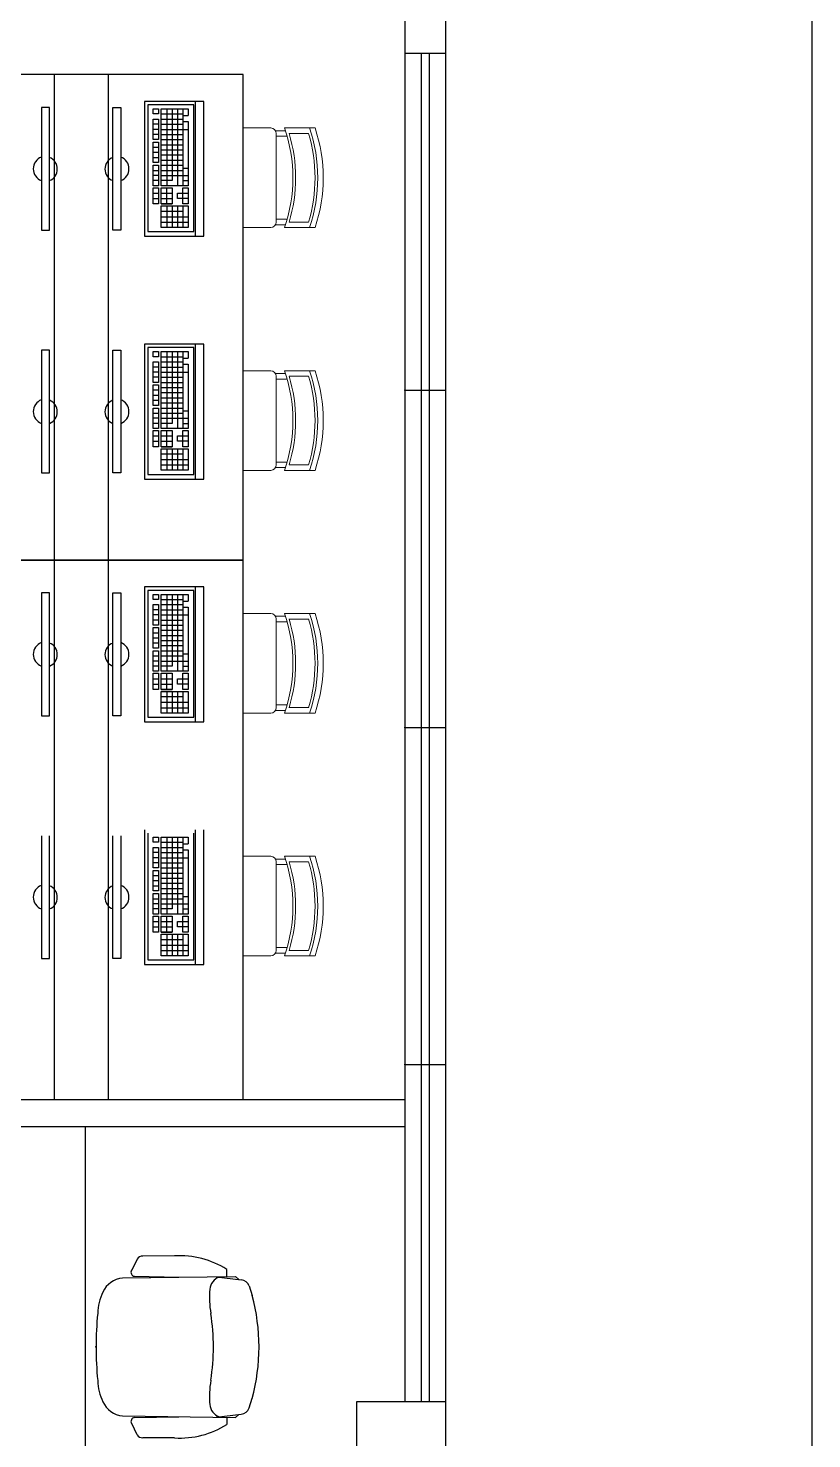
# Model space of a CAD drawing. Header units: millimetres. Extents: x 7034 to 7235, y -465 to -380.
# Drawn here: x 7186.97 to 7189.88, y -430.36 to -425.13 of the extents above; entities that cross this region are included whole.
import ezdxf

# ---------------------------------------------------------------- set-up
doc = ezdxf.new("R2010")
doc.units = ezdxf.units.MM
doc.header["$LTSCALE"] = 0.005
doc.linetypes.add('CONTINUO', pattern=[0])
doc.layers.get('0').update_dxf_attribs({"linetype": 'CONTINUO'})
for name, color, linetype in [('- COTAS', 12, 'Continuous'), ('ARQ-PEITORIAL', 4, 'Continuous'), ('ARQ_ALVENARIA', 6, 'Continuous'), ('ARQ_ESQUADRIA', 5, 'Continuous'), ('NN_PISO', 8, 'Continuous')]:
    doc.layers.add(name, color=color, linetype=linetype)
doc.layers.add('0-LAYOUT', color=250, linetype='Continuous', lineweight=25)

# ---------------------------------------------------------------- blocks, each defined once
blk = doc.blocks.new('A$C1D1E4AAD')
at = {"layer": '0-LAYOUT', "linetype": 'ByBlock'}
for p, q in [((-2.0148, 0), (-2.0148, -1.6)), ((-1.2148, 0), (-1.2148, -1.6)), ((-2.519, -0.1026), (-2.5509, -0.1221)), ((-2.4046, -0.1576), (-2.4818, -0.1047)), ((-2.4578, -0.1099), (-2.4741, -0.1104)), ((-2.1472, -0.3901), (-2.4578, -0.1099)), ((-2.4339, -0.1309), (-2.4167, -0.1112)), ((-2.2381, -0.2014), (-2.1504, -0.2795)), ((-2.1764, -0.356), (-2.3019, -0.25)), ((-2.1416, -0.302), (-2.154, -0.3461)), ((-2.8176, -0.4426), (-2.8024, -0.4084)), ((-2.7483, -0.5489), (-2.8107, -0.4792)), ((-2.8025, -0.5023), (-2.8041, -0.4861)), ((-2.4845, -0.7742), (-2.8025, -0.5023)), ((-1.0225, -0.4914), (-1.0423, -0.5327)), ((-0.8836, -0.4795), (-1.001, -0.4803)), ((-2.7786, -0.5233), (-2.7959, -0.5429)), ((-1.0764, -0.5613), (-0.6581, -0.5557)), ((-1.032, -0.5549), (-0.8677, -0.5581)), ((-0.7296, -0.5565), (-0.6367, -0.5676)), ((-0.6899, -0.5557), (-0.6899, -0.5295)), ((-0.6581, -0.5557), (-0.6462, -0.5668)), ((-0.6073, -0.5906), (-0.5962, -0.6264)), ((-2.5221, -0.7496), (-2.6434, -0.6388)), ((-2.6834, -0.7083), (-2.5946, -0.7853)), ((-2.5711, -0.7911), (-2.529, -0.7731)), ((-0.6073, -1.0431), (-0.5962, -1.0074)), ((-2.4845, -1.0777), (-2.8025, -1.3496)), ((-2.6834, -1.1435), (-2.5946, -1.0666)), ((-2.5711, -1.0608), (-2.529, -1.0787)), ((-1.0764, -1.0724), (-0.6581, -1.078)), ((-1.032, -1.0788), (-0.8677, -1.0756)), ((-0.7296, -1.0772), (-0.6367, -1.0661)), ((-0.6899, -1.078), (-0.6899, -1.1042)), ((-0.6581, -1.078), (-0.6462, -1.0669)), ((-2.5221, -1.1022), (-2.6434, -1.2131)), ((-1.0225, -1.1423), (-1.0423, -1.101)), ((-0.8836, -1.1542), (-1.001, -1.1534)), ((-2.7483, -1.303), (-2.8107, -1.3726)), ((-2.8025, -1.3496), (-2.8041, -1.3658)), ((-2.7786, -1.3286), (-2.7959, -1.3089)), ((-2.8176, -1.4093), (-2.8024, -1.4435)), ((-2.1472, -1.4617), (-2.4578, -1.742)), ((-2.1764, -1.4959), (-2.3019, -1.6019)), ((-2.1416, -1.5498), (-2.154, -1.5057)), ((-2.2381, -1.6505), (-2.1504, -1.5723)), ((-2.0148, -1.6), (-1.2148, -1.6)), ((-2.4046, -1.6942), (-2.4818, -1.7472)), ((-2.4339, -1.721), (-2.4167, -1.7407)), ((-2.519, -1.7493), (-2.5509, -1.7298)), ((-2.4578, -1.742), (-2.4741, -1.7415))]:
    blk.add_line(p, q, dxfattribs=at)
for centre, radius, start, end in [((-2.5026, -0.1308), 0.0328, 51.4098, 120.5547), ((-2.1494, -0.7283), 0.7271, 123.5174, 153.896), ((-2.4596, -0.177), 0.0523, 323.2944, 29.1682), ((-2.4596, -0.177), 0.0523, 323.2944, 29.1682), ((-2.4707, -0.4398), 0.3333, 45.7372, 80.6494), ((-2.712, 0.012), 0.3678, 309.1313, 323.2958), ((-2.0117, -0.8493), 0.7418, 129.1314, 148.282), ((-2.1616, -0.2971), 0.0207, 345.8779, 57.0329), ((-2.1675, -0.3448), 0.0141, 232.5784, 352.1311), ((-2.2085, -0.4503), 0.0857, 341.4955, 44.5153), ((-2.7875, -0.4552), 0.0328, 156.8587, 226.0036), ((-2.9561, -0.2659), 0.3678, 314.1176, 328.2821), ((-2.3206, -0.4216), 0.2017, 320.8696, 343.9764), ((-1.0042, -0.5009), 0.0207, 81.6738, 152.8287), ((-0.8661, -0.8121), 0.3333, 58.0573, 92.9695), ((-2.477, -0.4469), 0.3333, 196.764, 231.6762), ((-2.7362, -0.4918), 0.0523, 248.2452, 314.1189), ((-3.1806, 0.1774), 1.2492, 312.9781, 324.4353), ((-1.0701, -0.647), 0.0857, 94.1914, 157.2111), ((-1.0312, -0.5406), 0.0141, 146.5756, 266.1283), ((-0.701, -0.6073), 0.0523, 109.5385, 175.4123), ((-0.6383, -0.601), 0.0328, 18.152, 87.2969), ((-0.9669, -0.6994), 0.2017, 154.7303, 177.8371), ((-0.3867, -0.6319), 0.3678, 175.4109, 189.5754), ((-1.2979, -0.8169), 0.7271, 344.8107, 15.1893), ((0.0745, -0.8169), 1.2492, 174.2714, 185.7286), ((-1.4813, -0.8169), 0.7418, 350.4247, 9.5753), ((-2.5321, -0.7598), 0.0141, 285.2823, 44.835), ((-2.4327, -0.7056), 0.0857, 232.8981, 295.9178), ((-2.4757, -0.5981), 0.2017, 293.437, 316.5438), ((-2.5786, -0.7718), 0.0207, 220.3805, 291.5354), ((-0.3867, -1.0018), 0.3678, 170.4246, 184.5891), ((-0.9669, -0.9343), 0.2017, 182.1629, 205.2697), ((-1.0701, -0.9867), 0.0857, 202.7889, 265.8086), ((-0.701, -1.0264), 0.0523, 184.5877, 250.4615), ((-0.701, -1.0264), 0.0523, 184.5877, 250.4615), ((-0.6383, -1.0328), 0.0328, 272.7031, 341.848), ((-2.5786, -1.08), 0.0207, 68.4646, 139.6195), ((-2.5321, -1.092), 0.0141, 315.165, 74.7177), ((-2.4327, -1.1463), 0.0857, 64.0822, 127.1019), ((-2.4757, -1.2537), 0.2017, 43.4562, 66.563), ((-1.0312, -1.0931), 0.0141, 93.8717, 213.4244), ((-2.477, -1.4049), 0.3333, 128.3238, 163.236), ((-3.1806, -2.0292), 1.2492, 35.5647, 47.0219), ((-1.0042, -1.1328), 0.0207, 207.1713, 278.3262), ((-0.8661, -0.8216), 0.3333, 267.0305, 301.9427), ((-2.3206, -1.4303), 0.2017, 16.0236, 39.1304), ((-2.7362, -1.36), 0.0523, 45.8811, 111.7548), ((-2.9561, -1.5859), 0.3678, 31.7179, 45.8824), ((-2.7875, -1.3966), 0.0328, 133.9964, 203.1413), ((-2.0117, -1.0026), 0.7418, 211.718, 230.8686), ((-2.2085, -1.4015), 0.0857, 315.4847, 18.5045), ((-2.1494, -1.1236), 0.7271, 206.104, 236.4826), ((-2.1675, -1.5071), 0.0141, 7.8689, 127.4216), ((-2.1616, -1.5547), 0.0207, 302.9671, 14.1221), ((-2.712, -1.8639), 0.3678, 36.7042, 50.8687), ((-2.4596, -1.6749), 0.0523, 330.8318, 36.7056), ((-2.4596, -1.6749), 0.0523, 330.8318, 36.7056), ((-2.4707, -1.4121), 0.3333, 279.3506, 314.2628), ((-2.5026, -1.7211), 0.0328, 239.4453, 308.5902)]:
    blk.add_arc(centre, radius, start, end, dxfattribs=at)
for p in [(-2.2419, -0.6471), (-1.1749, -0.8169), (-2.2419, -1.2048)]:
    blk.add_point(p, dxfattribs=at)
blk = doc.blocks.new('vafres')
at = {"lineweight": 13, "ltscale": 0.2}
for p, q in [((2157.847, 914.6481), (2157.847, 914.5352)), ((2157.8675, 914.5521), (2157.8675, 914.6239)), ((2158.1958, 914.5521), (2158.1958, 914.6239)), ((2158.2163, 914.6481), (2158.2163, 914.5352)), ((2157.8573, 914.5386), (2157.8573, 914.5017)), ((2158.1958, 914.5044), (2157.8675, 914.5044)), ((2157.8778, 914.5044), (2157.8778, 914.5455)), ((2158.1856, 914.5044), (2158.1856, 914.5448)), ((2158.2061, 914.5386), (2158.2061, 914.5017)), ((2157.847, 914.4839), (2157.847, 914.3813)), ((2158.2163, 914.4839), (2158.2163, 914.3813))]:
    blk.add_line(p, q, dxfattribs=at)
for centre, radius, start, end in [((2158.0317, 914.1094), 0.5694, 71.0753, 108.9246), ((2158.0317, 914.0889), 0.5694, 71.0753, 108.9246), ((2158.0317, 914.0787), 0.5694, 73.2016, 106.7984), ((2158.0317, 914.0787), 0.5694, 73.2016, 106.7984), ((2158.0317, 913.9966), 0.5694, 71.0753, 108.9246), ((2158.0317, 914.0069), 0.5694, 73.2016, 106.7984), ((2157.8675, 914.4839), 0.0205, 90, 180), ((2158.1958, 914.4839), 0.0205, 360, 90)]:
    blk.add_arc(centre, radius, start, end, dxfattribs=at)
blk = doc.blocks.new('A$C71B20ECF')
at = {"layer": '0-LAYOUT'}
for p, q in [((1.305, -1.5), (1.305, -5.3)), ((1.505, -1.5), (1.505, -5.3)), ((1.6394, -1.5994), (1.6394, -2.0994)), ((1.8294, -1.5994), (1.6394, -1.5994)), ((1.6521, -1.6121), (1.6521, -2.0821)), ((1.8221, -1.6121), (1.6521, -1.6121)), ((1.8221, -2.0821), (1.8221, -1.6121)), ((1.8294, -2.0994), (1.8294, -1.5994)), ((1.8594, -1.5994), (1.8294, -1.5994)), ((1.8594, -2.0994), (1.8594, -1.5994)), ((1.2577, -1.6217), (1.2577, -2.0769)), ((1.2877, -1.6217), (1.2577, -1.6217)), ((1.2877, -2.0769), (1.2877, -1.6217)), ((1.5223, -2.0769), (1.5223, -1.6217)), ((1.5223, -1.6217), (1.5523, -1.6217)), ((1.5523, -1.6217), (1.5523, -2.0769)), ((1.6721, -1.6461), (1.6721, -1.6271)), ((1.6721, -1.6271), (1.6921, -1.6271)), ((1.6921, -1.6461), (1.6721, -1.6461)), ((1.6721, -1.7411), (1.6721, -1.6651)), ((1.6721, -1.6651), (1.6921, -1.6651)), ((1.6921, -1.6271), (1.6921, -1.6461)), ((1.6921, -1.6651), (1.6921, -1.7411)), ((1.7021, -1.9121), (1.7021, -1.6271)), ((1.7021, -1.6271), (1.8021, -1.6271)), ((1.7021, -1.6461), (1.7821, -1.6461)), ((1.7021, -1.6651), (1.7821, -1.6651)), ((1.7221, -1.6271), (1.7221, -1.9121)), ((1.7421, -1.6271), (1.7421, -1.8931)), ((1.7621, -1.6271), (1.7621, -1.9121)), ((1.7821, -1.6271), (1.7821, -1.9121)), ((1.7821, -1.6516), (1.8021, -1.6516)), ((1.8021, -1.6271), (1.8021, -1.6516)), ((1.6921, -1.6841), (1.6721, -1.6841)), ((1.6921, -1.7031), (1.6721, -1.7031)), ((1.6921, -1.7221), (1.6721, -1.7221)), ((1.7021, -1.6841), (1.7821, -1.6841)), ((1.7021, -1.7031), (1.8021, -1.7031)), ((1.7021, -1.7221), (1.7821, -1.7221)), ((1.7821, -1.6741), (1.8021, -1.6741)), ((1.8021, -1.6741), (1.8021, -1.9121)), ((1.6921, -1.7411), (1.6721, -1.7411)), ((1.6721, -1.8262), (1.6721, -1.7502)), ((1.6721, -1.7502), (1.6921, -1.7502)), ((1.6721, -1.7692), (1.6921, -1.7692)), ((1.6921, -1.7502), (1.6921, -1.8262)), ((1.7021, -1.7411), (1.7821, -1.7411)), ((1.7021, -1.7601), (1.7821, -1.7601)), ((1.6721, -1.7882), (1.6921, -1.7882)), ((1.6721, -1.8072), (1.6921, -1.8072)), ((1.6921, -1.8262), (1.6721, -1.8262)), ((1.7021, -1.7791), (1.7821, -1.7791)), ((1.7021, -1.7981), (1.7821, -1.7981)), ((1.7021, -1.8171), (1.7821, -1.8171)), ((1.6721, -1.9121), (1.6721, -1.8361)), ((1.6721, -1.8361), (1.6921, -1.8361)), ((1.6721, -1.8551), (1.6921, -1.8551)), ((1.6921, -1.8741), (1.6721, -1.8741)), ((1.6921, -1.8361), (1.6921, -1.9121)), ((1.7021, -1.8361), (1.7821, -1.8361)), ((1.7021, -1.8551), (1.7821, -1.8551)), ((1.7021, -1.8741), (1.8021, -1.8741)), ((1.7821, -1.8471), (1.8021, -1.8471)), ((1.6921, -1.8931), (1.6721, -1.8931)), ((1.6921, -1.9121), (1.6721, -1.9121)), ((1.6721, -1.9796), (1.6721, -1.9196)), ((1.6721, -1.9196), (1.6921, -1.9196)), ((1.6921, -1.9196), (1.6921, -1.9796)), ((1.7421, -1.8931), (1.7021, -1.8931)), ((1.8021, -1.9121), (1.7021, -1.9121)), ((1.7021, -1.9796), (1.7021, -1.9196)), ((1.7021, -1.9196), (1.7421, -1.9196)), ((1.7221, -1.9796), (1.7221, -1.9196)), ((1.7421, -1.9196), (1.7421, -1.9796)), ((1.7821, -1.8931), (1.8021, -1.8931)), ((1.7821, -1.9196), (1.8021, -1.9196)), ((1.7821, -1.9796), (1.7821, -1.9196)), ((1.8021, -1.9196), (1.8021, -1.9796)), ((1.6721, -1.9396), (1.6921, -1.9396)), ((1.6721, -1.9596), (1.6921, -1.9596)), ((1.6921, -1.9796), (1.6721, -1.9796)), ((1.7021, -1.9396), (1.7421, -1.9396)), ((1.7021, -1.9596), (1.7421, -1.9596)), ((1.7421, -1.9796), (1.7021, -1.9796)), ((1.7021, -1.9796), (1.7421, -1.9796)), ((1.7021, -2.0671), (1.7021, -1.9871)), ((1.7021, -1.9871), (1.8021, -1.9871)), ((1.7221, -1.9871), (1.7221, -2.0671)), ((1.7421, -1.9871), (1.7421, -2.0671)), ((1.7621, -1.9596), (1.7621, -1.9396)), ((1.7621, -1.9396), (1.8021, -1.9396)), ((1.8021, -1.9596), (1.7621, -1.9596)), ((1.7621, -1.9871), (1.7621, -2.0671)), ((1.8021, -1.9796), (1.7821, -1.9796)), ((1.7821, -1.9871), (1.7821, -2.0671)), ((1.8021, -1.9871), (1.8021, -2.0671)), ((1.7821, -2.0071), (1.7021, -2.0071)), ((1.7021, -2.0271), (1.8021, -2.0271)), ((1.2577, -2.0769), (1.2877, -2.0769)), ((1.5523, -2.0769), (1.5223, -2.0769)), ((1.6521, -2.0821), (1.8221, -2.0821)), ((1.7021, -2.0471), (1.8021, -2.0471)), ((1.8021, -2.0671), (1.7021, -2.0671)), ((1.6394, -2.0994), (1.8294, -2.0994)), ((1.8294, -2.0994), (1.8594, -2.0994)), ((1.6394, -2.4994), (1.6394, -2.9994)), ((1.8294, -2.4994), (1.6394, -2.4994)), ((1.8294, -2.9994), (1.8294, -2.4994)), ((1.8594, -2.4994), (1.8294, -2.4994)), ((1.8594, -2.9994), (1.8594, -2.4994)), ((1.2577, -2.5217), (1.2577, -2.9769)), ((1.2877, -2.5217), (1.2577, -2.5217)), ((1.2877, -2.9769), (1.2877, -2.5217)), ((1.5223, -2.9769), (1.5223, -2.5217)), ((1.5223, -2.5217), (1.5523, -2.5217)), ((1.5523, -2.5217), (1.5523, -2.9769)), ((1.6521, -2.5121), (1.6521, -2.9821)), ((1.8221, -2.5121), (1.6521, -2.5121)), ((1.6721, -2.5461), (1.6721, -2.5271)), ((1.6721, -2.5271), (1.6921, -2.5271)), ((1.6921, -2.5461), (1.6721, -2.5461)), ((1.6921, -2.5271), (1.6921, -2.5461)), ((1.7021, -2.8121), (1.7021, -2.5271)), ((1.7021, -2.5271), (1.8021, -2.5271)), ((1.7021, -2.5461), (1.7821, -2.5461)), ((1.7221, -2.5271), (1.7221, -2.8121)), ((1.7421, -2.5271), (1.7421, -2.7931)), ((1.7621, -2.5271), (1.7621, -2.8121)), ((1.7821, -2.5271), (1.7821, -2.8121)), ((1.7821, -2.5516), (1.8021, -2.5516)), ((1.8021, -2.5271), (1.8021, -2.5516)), ((1.8221, -2.9821), (1.8221, -2.5121)), ((1.6721, -2.6411), (1.6721, -2.5651)), ((1.6721, -2.5651), (1.6921, -2.5651)), ((1.6921, -2.5841), (1.6721, -2.5841)), ((1.6921, -2.6031), (1.6721, -2.6031)), ((1.6921, -2.5651), (1.6921, -2.6411)), ((1.7021, -2.5651), (1.7821, -2.5651)), ((1.7021, -2.5841), (1.7821, -2.5841)), ((1.7021, -2.6031), (1.8021, -2.6031)), ((1.7821, -2.5741), (1.8021, -2.5741)), ((1.8021, -2.5741), (1.8021, -2.8121)), ((1.6921, -2.6221), (1.6721, -2.6221)), ((1.6921, -2.6411), (1.6721, -2.6411)), ((1.6721, -2.7262), (1.6721, -2.6502)), ((1.6721, -2.6502), (1.6921, -2.6502)), ((1.6921, -2.6502), (1.6921, -2.7262)), ((1.7021, -2.6221), (1.7821, -2.6221)), ((1.7021, -2.6411), (1.7821, -2.6411)), ((1.7021, -2.6601), (1.7821, -2.6601)), ((1.6721, -2.6692), (1.6921, -2.6692)), ((1.6721, -2.6882), (1.6921, -2.6882)), ((1.6721, -2.7072), (1.6921, -2.7072)), ((1.7021, -2.6791), (1.7821, -2.6791)), ((1.7021, -2.6981), (1.7821, -2.6981)), ((1.7021, -2.7171), (1.7821, -2.7171)), ((1.6921, -2.7262), (1.6721, -2.7262)), ((1.6721, -2.8121), (1.6721, -2.7361)), ((1.6721, -2.7361), (1.6921, -2.7361)), ((1.6721, -2.7551), (1.6921, -2.7551)), ((1.6921, -2.7361), (1.6921, -2.8121)), ((1.7021, -2.7361), (1.7821, -2.7361)), ((1.7021, -2.7551), (1.7821, -2.7551)), ((1.7821, -2.7471), (1.8021, -2.7471)), ((1.6921, -2.7741), (1.6721, -2.7741)), ((1.6921, -2.7931), (1.6721, -2.7931)), ((1.6921, -2.8121), (1.6721, -2.8121)), ((1.6721, -2.8796), (1.6721, -2.8196)), ((1.6721, -2.8196), (1.6921, -2.8196)), ((1.6921, -2.8196), (1.6921, -2.8796)), ((1.7021, -2.7741), (1.8021, -2.7741)), ((1.7421, -2.7931), (1.7021, -2.7931)), ((1.8021, -2.8121), (1.7021, -2.8121)), ((1.7021, -2.8796), (1.7021, -2.8196)), ((1.7021, -2.8196), (1.7421, -2.8196)), ((1.7221, -2.8796), (1.7221, -2.8196)), ((1.7421, -2.8196), (1.7421, -2.8796)), ((1.7821, -2.7931), (1.8021, -2.7931)), ((1.7821, -2.8196), (1.8021, -2.8196)), ((1.7821, -2.8796), (1.7821, -2.8196)), ((1.8021, -2.8196), (1.8021, -2.8796)), ((1.6721, -2.8396), (1.6921, -2.8396)), ((1.6721, -2.8596), (1.6921, -2.8596)), ((1.7021, -2.8396), (1.7421, -2.8396)), ((1.7021, -2.8596), (1.7421, -2.8596)), ((1.7621, -2.8596), (1.7621, -2.8396)), ((1.7621, -2.8396), (1.8021, -2.8396)), ((1.8021, -2.8596), (1.7621, -2.8596)), ((1.6921, -2.8796), (1.6721, -2.8796)), ((1.7421, -2.8796), (1.7021, -2.8796)), ((1.7021, -2.8796), (1.7421, -2.8796)), ((1.7021, -2.9671), (1.7021, -2.8871)), ((1.7021, -2.8871), (1.8021, -2.8871)), ((1.7821, -2.9071), (1.7021, -2.9071)), ((1.7021, -2.9271), (1.8021, -2.9271)), ((1.7221, -2.8871), (1.7221, -2.9671)), ((1.7421, -2.8871), (1.7421, -2.9671)), ((1.7621, -2.8871), (1.7621, -2.9671)), ((1.8021, -2.8796), (1.7821, -2.8796)), ((1.7821, -2.8871), (1.7821, -2.9671)), ((1.8021, -2.8871), (1.8021, -2.9671)), ((1.2577, -2.9769), (1.2877, -2.9769)), ((1.5523, -2.9769), (1.5223, -2.9769)), ((1.7021, -2.9471), (1.8021, -2.9471)), ((1.8021, -2.9671), (1.7021, -2.9671)), ((1.6394, -2.9994), (1.8294, -2.9994)), ((1.6521, -2.9821), (1.8221, -2.9821)), ((1.8294, -2.9994), (1.8594, -2.9994)), ((1.2577, -3.4217), (1.2577, -3.8769)), ((1.2877, -3.4217), (1.2577, -3.4217)), ((1.2877, -3.8769), (1.2877, -3.4217)), ((1.5223, -3.8769), (1.5223, -3.4217)), ((1.5223, -3.4217), (1.5523, -3.4217)), ((1.5523, -3.4217), (1.5523, -3.8769)), ((1.6394, -3.3994), (1.6394, -3.8994)), ((1.8294, -3.3994), (1.6394, -3.3994)), ((1.6521, -3.4121), (1.6521, -3.8821)), ((1.8221, -3.4121), (1.6521, -3.4121)), ((1.6721, -3.4461), (1.6721, -3.4271)), ((1.6721, -3.4271), (1.6921, -3.4271)), ((1.6921, -3.4461), (1.6721, -3.4461)), ((1.6921, -3.4271), (1.6921, -3.4461)), ((1.7021, -3.7121), (1.7021, -3.4271)), ((1.7021, -3.4271), (1.8021, -3.4271)), ((1.7021, -3.4461), (1.7821, -3.4461)), ((1.7221, -3.4271), (1.7221, -3.7121)), ((1.7421, -3.4271), (1.7421, -3.6931)), ((1.7621, -3.4271), (1.7621, -3.7121)), ((1.7821, -3.4271), (1.7821, -3.7121)), ((1.8021, -3.4271), (1.8021, -3.4516)), ((1.8221, -3.8821), (1.8221, -3.4121)), ((1.8294, -3.8994), (1.8294, -3.3994)), ((1.8594, -3.3994), (1.8294, -3.3994)), ((1.8594, -3.8994), (1.8594, -3.3994)), ((1.6721, -3.5411), (1.6721, -3.4651)), ((1.6721, -3.4651), (1.6921, -3.4651)), ((1.6921, -3.4841), (1.6721, -3.4841)), ((1.6921, -3.5031), (1.6721, -3.5031)), ((1.6921, -3.4651), (1.6921, -3.5411)), ((1.7021, -3.4651), (1.7821, -3.4651)), ((1.7021, -3.4841), (1.7821, -3.4841)), ((1.7021, -3.5031), (1.8021, -3.5031)), ((1.7821, -3.4516), (1.8021, -3.4516)), ((1.7821, -3.4741), (1.8021, -3.4741)), ((1.8021, -3.4741), (1.8021, -3.7121)), ((1.6921, -3.5221), (1.6721, -3.5221)), ((1.6921, -3.5411), (1.6721, -3.5411)), ((1.6721, -3.6262), (1.6721, -3.5502)), ((1.6721, -3.5502), (1.6921, -3.5502)), ((1.6921, -3.5502), (1.6921, -3.6262)), ((1.7021, -3.5221), (1.7821, -3.5221)), ((1.7021, -3.5411), (1.7821, -3.5411)), ((1.6721, -3.5692), (1.6921, -3.5692)), ((1.6721, -3.5882), (1.6921, -3.5882)), ((1.6721, -3.6072), (1.6921, -3.6072)), ((1.7021, -3.5601), (1.7821, -3.5601)), ((1.7021, -3.5791), (1.7821, -3.5791)), ((1.7021, -3.5981), (1.7821, -3.5981)), ((1.6921, -3.6262), (1.6721, -3.6262)), ((1.6721, -3.7121), (1.6721, -3.6361)), ((1.6721, -3.6361), (1.6921, -3.6361)), ((1.6721, -3.6551), (1.6921, -3.6551)), ((1.6921, -3.6361), (1.6921, -3.7121)), ((1.7021, -3.6171), (1.7821, -3.6171)), ((1.7021, -3.6361), (1.7821, -3.6361)), ((1.7021, -3.6551), (1.7821, -3.6551)), ((1.7821, -3.6471), (1.8021, -3.6471)), ((1.6921, -3.6741), (1.6721, -3.6741)), ((1.6921, -3.6931), (1.6721, -3.6931)), ((1.6921, -3.7121), (1.6721, -3.7121)), ((1.7021, -3.6741), (1.8021, -3.6741)), ((1.7421, -3.6931), (1.7021, -3.6931)), ((1.8021, -3.7121), (1.7021, -3.7121)), ((1.7821, -3.6931), (1.8021, -3.6931)), ((1.6721, -3.7796), (1.6721, -3.7196)), ((1.6721, -3.7196), (1.6921, -3.7196)), ((1.6721, -3.7396), (1.6921, -3.7396)), ((1.6721, -3.7596), (1.6921, -3.7596)), ((1.6921, -3.7196), (1.6921, -3.7796)), ((1.7021, -3.7796), (1.7021, -3.7196)), ((1.7021, -3.7196), (1.7421, -3.7196)), ((1.7021, -3.7396), (1.7421, -3.7396)), ((1.7021, -3.7596), (1.7421, -3.7596)), ((1.7221, -3.7796), (1.7221, -3.7196)), ((1.7421, -3.7196), (1.7421, -3.7796)), ((1.7621, -3.7596), (1.7621, -3.7396)), ((1.7621, -3.7396), (1.8021, -3.7396)), ((1.8021, -3.7596), (1.7621, -3.7596)), ((1.7821, -3.7196), (1.8021, -3.7196)), ((1.7821, -3.7796), (1.7821, -3.7196)), ((1.8021, -3.7196), (1.8021, -3.7796)), ((1.6921, -3.7796), (1.6721, -3.7796)), ((1.7421, -3.7796), (1.7021, -3.7796)), ((1.7021, -3.7796), (1.7421, -3.7796)), ((1.7021, -3.8671), (1.7021, -3.7871)), ((1.7021, -3.7871), (1.8021, -3.7871)), ((1.7821, -3.8071), (1.7021, -3.8071)), ((1.7221, -3.7871), (1.7221, -3.8671)), ((1.7421, -3.7871), (1.7421, -3.8671)), ((1.7621, -3.7871), (1.7621, -3.8671)), ((1.8021, -3.7796), (1.7821, -3.7796)), ((1.7821, -3.7871), (1.7821, -3.8671)), ((1.8021, -3.7871), (1.8021, -3.8671)), ((1.7021, -3.8271), (1.8021, -3.8271)), ((1.7021, -3.8471), (1.8021, -3.8471)), ((1.8021, -3.8671), (1.7021, -3.8671)), ((1.2577, -3.8769), (1.2877, -3.8769)), ((1.5523, -3.8769), (1.5223, -3.8769)), ((1.6394, -3.8994), (1.8294, -3.8994)), ((1.6521, -3.8821), (1.8221, -3.8821)), ((1.8294, -3.8994), (1.8594, -3.8994)), ((1.2577, -4.3217), (1.2577, -4.7769)), ((1.2877, -4.7769), (1.2877, -4.3217)), ((1.5223, -4.7769), (1.5223, -4.3217)), ((1.5523, -4.3217), (1.5523, -4.7769)), ((1.6394, -4.2994), (1.6394, -4.7994)), ((1.6521, -4.3121), (1.6521, -4.7821)), ((1.6721, -4.3461), (1.6721, -4.3271)), ((1.6721, -4.3271), (1.6921, -4.3271)), ((1.6921, -4.3271), (1.6921, -4.3461)), ((1.7021, -4.6121), (1.7021, -4.3271)), ((1.7021, -4.3271), (1.8021, -4.3271)), ((1.7221, -4.3271), (1.7221, -4.6121)), ((1.7421, -4.3271), (1.7421, -4.5931)), ((1.7621, -4.3271), (1.7621, -4.6121)), ((1.7821, -4.3271), (1.7821, -4.6121)), ((1.8021, -4.3271), (1.8021, -4.3516)), ((1.8221, -4.7821), (1.8221, -4.3121)), ((1.8294, -4.7994), (1.8294, -4.2994)), ((1.8594, -4.7994), (1.8594, -4.2994)), ((1.6921, -4.3461), (1.6721, -4.3461)), ((1.6721, -4.4411), (1.6721, -4.3651)), ((1.6721, -4.3651), (1.6921, -4.3651)), ((1.6921, -4.3841), (1.6721, -4.3841)), ((1.6921, -4.3651), (1.6921, -4.4411)), ((1.7021, -4.3461), (1.7821, -4.3461)), ((1.7021, -4.3651), (1.7821, -4.3651)), ((1.7021, -4.3841), (1.7821, -4.3841)), ((1.7821, -4.3516), (1.8021, -4.3516)), ((1.7821, -4.3741), (1.8021, -4.3741)), ((1.8021, -4.3741), (1.8021, -4.6121)), ((1.6921, -4.4031), (1.6721, -4.4031)), ((1.6921, -4.4221), (1.6721, -4.4221)), ((1.6921, -4.4411), (1.6721, -4.4411)), ((1.7021, -4.4031), (1.8021, -4.4031)), ((1.7021, -4.4221), (1.7821, -4.4221)), ((1.7021, -4.4411), (1.7821, -4.4411)), ((1.6721, -4.5262), (1.6721, -4.4502)), ((1.6721, -4.4502), (1.6921, -4.4502)), ((1.6721, -4.4692), (1.6921, -4.4692)), ((1.6721, -4.4882), (1.6921, -4.4882)), ((1.6921, -4.4502), (1.6921, -4.5262)), ((1.7021, -4.4601), (1.7821, -4.4601)), ((1.7021, -4.4791), (1.7821, -4.4791)), ((1.6721, -4.5072), (1.6921, -4.5072)), ((1.6921, -4.5262), (1.6721, -4.5262)), ((1.6721, -4.6121), (1.6721, -4.5361)), ((1.6721, -4.5361), (1.6921, -4.5361)), ((1.6921, -4.5361), (1.6921, -4.6121)), ((1.7021, -4.4981), (1.7821, -4.4981)), ((1.7021, -4.5171), (1.7821, -4.5171)), ((1.7021, -4.5361), (1.7821, -4.5361)), ((1.7821, -4.5471), (1.8021, -4.5471)), ((1.6721, -4.5551), (1.6921, -4.5551)), ((1.6921, -4.5741), (1.6721, -4.5741)), ((1.6921, -4.5931), (1.6721, -4.5931)), ((1.7021, -4.5551), (1.7821, -4.5551)), ((1.7021, -4.5741), (1.8021, -4.5741)), ((1.7421, -4.5931), (1.7021, -4.5931)), ((1.7821, -4.5931), (1.8021, -4.5931)), ((1.6921, -4.6121), (1.6721, -4.6121)), ((1.6721, -4.6796), (1.6721, -4.6196)), ((1.6721, -4.6196), (1.6921, -4.6196)), ((1.6721, -4.6396), (1.6921, -4.6396)), ((1.6921, -4.6196), (1.6921, -4.6796)), ((1.8021, -4.6121), (1.7021, -4.6121)), ((1.7021, -4.6796), (1.7021, -4.6196)), ((1.7021, -4.6196), (1.7421, -4.6196)), ((1.7021, -4.6396), (1.7421, -4.6396)), ((1.7221, -4.6796), (1.7221, -4.6196)), ((1.7421, -4.6196), (1.7421, -4.6796)), ((1.7621, -4.6596), (1.7621, -4.6396)), ((1.7621, -4.6396), (1.8021, -4.6396)), ((1.7821, -4.6196), (1.8021, -4.6196)), ((1.7821, -4.6796), (1.7821, -4.6196)), ((1.8021, -4.6196), (1.8021, -4.6796)), ((1.6721, -4.6596), (1.6921, -4.6596)), ((1.6921, -4.6796), (1.6721, -4.6796)), ((1.7021, -4.6596), (1.7421, -4.6596)), ((1.7421, -4.6796), (1.7021, -4.6796)), ((1.7021, -4.6796), (1.7421, -4.6796)), ((1.7021, -4.7671), (1.7021, -4.6871)), ((1.7021, -4.6871), (1.8021, -4.6871)), ((1.7221, -4.6871), (1.7221, -4.7671)), ((1.7421, -4.6871), (1.7421, -4.7671)), ((1.8021, -4.6596), (1.7621, -4.6596)), ((1.7621, -4.6871), (1.7621, -4.7671)), ((1.8021, -4.6796), (1.7821, -4.6796)), ((1.7821, -4.6871), (1.7821, -4.7671)), ((1.8021, -4.6871), (1.8021, -4.7671)), ((1.7821, -4.7071), (1.7021, -4.7071)), ((1.7021, -4.7271), (1.8021, -4.7271)), ((1.7021, -4.7471), (1.8021, -4.7471)), ((1.2577, -4.7769), (1.2877, -4.7769)), ((1.5523, -4.7769), (1.5223, -4.7769)), ((1.6394, -4.7994), (1.8294, -4.7994)), ((1.6521, -4.7821), (1.8221, -4.7821)), ((1.8021, -4.7671), (1.7021, -4.7671)), ((1.8294, -4.7994), (1.8594, -4.7994))]:
    blk.add_line(p, q, dxfattribs=at)
for points in [[(0.805, -3.3), (2.005, -3.3), (2.005, -1.5), (0.805, -1.5)], [(0.805, -5.3), (2.005, -5.3), (2.005, -3.3), (0.805, -3.3)]]:
    blk.add_lwpolyline(points, close=True, dxfattribs=at)
for centre, radius, start, end in [((1.2745, -1.8494), 0.0468, 110.9733, 249.0267), ((1.2706, -1.8502), 0.0462, 291.7976, 68.2024), ((1.5394, -1.8502), 0.0462, 111.7976, 248.2024), ((1.5355, -1.8494), 0.0468, 290.9733, 69.0267), ((1.2745, -2.7494), 0.0468, 110.9733, 249.0267), ((1.2706, -2.7502), 0.0462, 291.7976, 68.2024), ((1.5394, -2.7502), 0.0462, 111.7976, 248.2024), ((1.5355, -2.7494), 0.0468, 290.9733, 69.0267), ((1.2745, -3.6494), 0.0468, 110.9733, 249.0267), ((1.2706, -3.6502), 0.0462, 291.7976, 68.2024), ((1.5394, -3.6502), 0.0462, 111.7976, 248.2024), ((1.5355, -3.6494), 0.0468, 290.9733, 69.0267), ((1.2745, -4.5494), 0.0468, 110.9733, 249.0267), ((1.2706, -4.5502), 0.0462, 291.7976, 68.2024), ((1.5394, -4.5502), 0.0462, 111.7976, 248.2024), ((1.5355, -4.5494), 0.0468, 290.9733, 69.0267)]:
    blk.add_arc(centre, radius, start, end, dxfattribs=at)
at = {"layer": '0-LAYOUT', "rotation": 270}
for p in [(-912.3763, 2156.1491), (-912.3763, 2155.2491), (-912.3763, 2154.3491), (-912.3763, 2153.4491)]:
    blk.add_blockref('vafres', p, dxfattribs=at)

msp = doc.modelspace()

# ---------------------------------------------------------------- linework, layer by layer
msp.add_lwpolyline([(7189.8766, -421.1631), (7189.8766, -436.0131), (7168.8766, -436.0131), (7168.8766, -421.1631)], close=True)
at = {"layer": 'ARQ-PEITORIAL'}
for p, q in [((7188.3692, -425.2186), (7188.3692, -430.2186)), ((7188.5192, -425.2186), (7188.5192, -430.2186)), ((7184.7592, -429.0986), (7188.3692, -429.0986)), ((7184.7592, -429.1986), (7188.3692, -429.1986))]:
    msp.add_line(p, q, dxfattribs=at)
at = {"layer": 'ARQ_ALVENARIA'}
for p, q in [((7188.5192, -423.6486), (7188.5192, -425.2186)), ((7188.3692, -423.8986), (7188.3692, -425.2186)), ((7188.3692, -425.2186), (7188.5192, -425.2186)), ((7188.3692, -430.2186), (7188.1892, -430.2186)), ((7188.1892, -430.2186), (7188.1892, -431.7286)), ((7188.5192, -430.2186), (7188.3692, -430.2186)), ((7188.5192, -430.2186), (7188.5192, -431.8786))]:
    msp.add_line(p, q, dxfattribs=at)
at = {"layer": 'ARQ_ESQUADRIA'}
for p, q in [((7188.4292, -425.2186), (7188.4292, -430.2186)), ((7188.4592, -425.2186), (7188.4592, -430.2186)), ((7188.3692, -426.4686), (7188.5192, -426.4686)), ((7188.3692, -427.7186), (7188.5192, -427.7186)), ((7188.3692, -428.9686), (7188.5192, -428.9686))]:
    msp.add_line(p, q, dxfattribs=at)
for p in [(7188.3692, -426.4686), (7188.3692, -427.7186), (7188.3692, -428.9686)]:
    msp.add_point(p, dxfattribs=at)

# ---------------------------------------------------------------- block references
at = {"layer": '- COTAS'}
msp.add_blockref('A$C71B20ECF', (7185.7642, -423.7986), dxfattribs=at)
at = {"layer": 'NN_PISO'}
msp.add_blockref('A$C1D1E4AAD', (7188.3992, -429.1986), dxfattribs=at)

doc.saveas('drawing.dxf')
